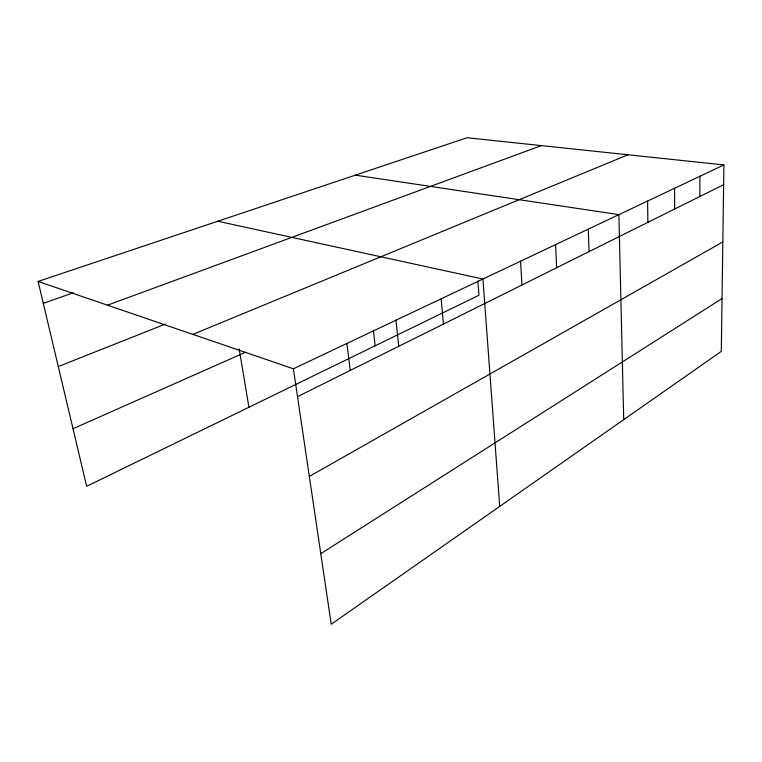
<?xml version="1.0" encoding="UTF-8"?>
<svg xmlns="http://www.w3.org/2000/svg" width="762" height="762" viewBox="0 0 762 762"><rect width="100%" height="100%" fill="white"/><g stroke="black" fill="none" stroke-linecap="round" stroke-linejoin="round"><path stroke-width="1.14" d="M699.849 196.491L699.954 176.251M38.1 281.435L467.03 137.741L723.9 164.916L721.309 351.387L331.232 624.259L293.389 368.789L38.1 281.435L86.658 486.289L478.955 295.227L477.879 281.035M320.773 553.669L722.043 298.58M309.334 476.431L722.833 241.945M297.513 396.669L723.624 184.661M293.389 368.789L723.9 164.916M73.009 428.711L245.412 352.292M192.843 334.385L628.021 154.772M58.283 366.57L165.135 324.155M107.499 305.181L541.382 145.609M43.291 303.324L73.228 292.827M355.359 175.155L618.896 214.636L623.707 419.662M217.78 221.237L482.927 279.025L499.71 506.397M239.154 348.872L248.926 407.26M346.862 343.462L350.282 370.418M373.437 330.756L375.18 345.767M395.945 320.221L398.745 346.31M441.16 298.809L443.427 324.079M520.551 261.214L521.96 284.998M555.584 244.621L556.66 267.738M588.293 229.133L589.064 251.612M647.595 201.044L647.881 222.352M674.57 188.271L674.637 209.036"/></g></svg>
